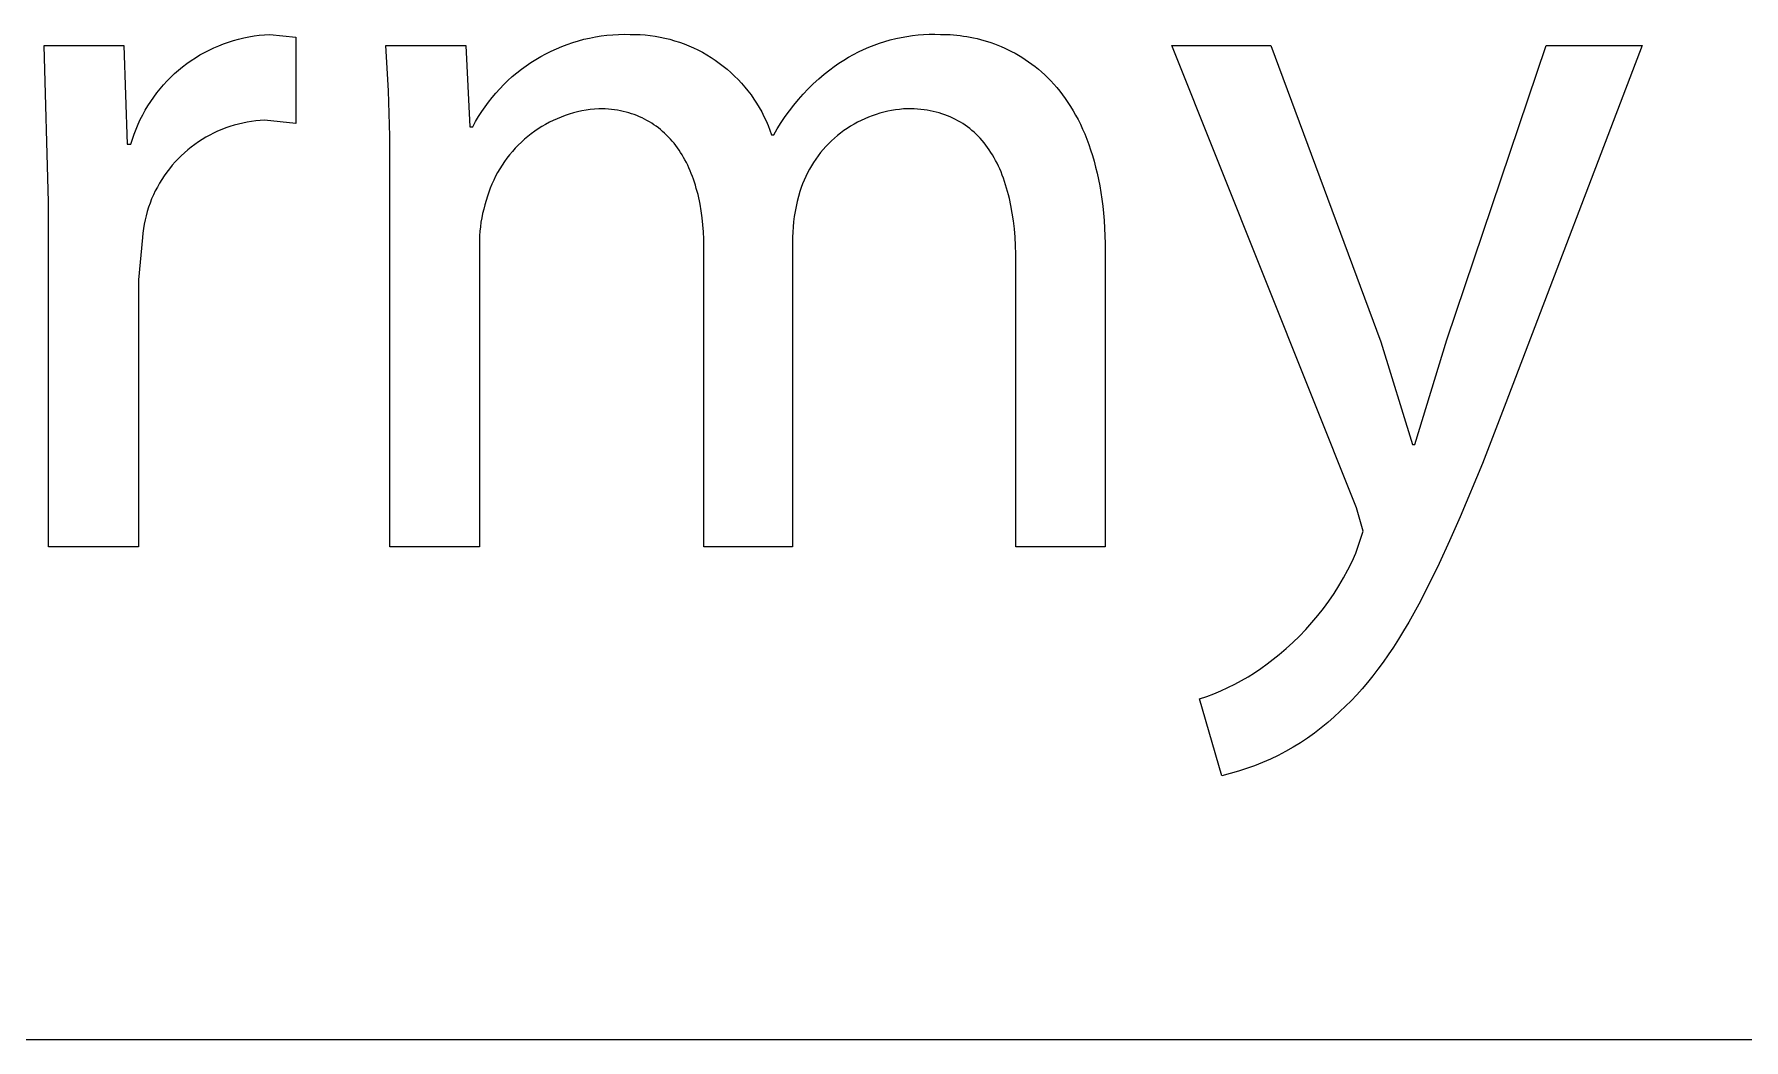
# Model space of a CAD drawing. Header units: millimetres. Extents: x -665 to 1920, y -373 to 1434.
# Drawn here: x 1251.21 to 1293.98, y -372.94 to -347.8 of the extents above; entities that cross this region are included whole.
import ezdxf

# ---------------------------------------------------------------- set-up
doc = ezdxf.new("R2010")
doc.units = ezdxf.units.MM
doc.header["$MEASUREMENT"] = 0
doc.layers.add('Domyślny', color=7, linetype='Continuous', true_color=0x000000)

msp = doc.modelspace()

# ---------------------------------------------------------------- linework, layer by layer
at = {"layer": 'Domyślny', "color": 18, "lineweight": 15, "true_color": 0x000000}
for p, q in [((1251.563, -352.005), (1251.459, -348.087)), ((1251.459, -348.087), (1253.449, -348.087)), ((1253.449, -348.087), (1253.535, -350.55)), ((1255.585, -348.199), (1255.704, -348.143)), ((1255.704, -348.143), (1255.824, -348.091)), ((1255.824, -348.091), (1255.947, -348.043)), ((1255.947, -348.043), (1256.07, -347.999)), ((1256.07, -347.999), (1256.196, -347.96)), ((1256.196, -347.96), (1256.322, -347.926)), ((1256.322, -347.926), (1256.45, -347.895)), ((1256.45, -347.895), (1256.578, -347.87)), ((1256.578, -347.87), (1256.708, -347.848)), ((1256.708, -347.848), (1256.838, -347.831)), ((1256.838, -347.831), (1256.969, -347.819)), ((1256.969, -347.819), (1257.1, -347.811)), ((1257.1, -347.811), (1257.754, -347.88)), ((1257.754, -347.88), (1257.754, -350.033)), ((1260.069, -349.215), (1260.003, -348.083)), ((1260.003, -348.083), (1262.009, -348.083)), ((1262.009, -348.083), (1262.104, -350.115)), ((1264.272, -348.165), (1264.407, -348.109)), ((1264.407, -348.109), (1264.543, -348.058)), ((1264.543, -348.058), (1264.681, -348.011)), ((1264.681, -348.011), (1264.821, -347.969)), ((1264.821, -347.969), (1264.961, -347.931)), ((1264.961, -347.931), (1265.103, -347.899)), ((1265.103, -347.899), (1265.246, -347.871)), ((1265.246, -347.871), (1265.39, -347.848)), ((1265.39, -347.848), (1265.535, -347.83)), ((1265.535, -347.83), (1265.68, -347.817)), ((1265.68, -347.817), (1265.825, -347.809)), ((1265.825, -347.809), (1265.971, -347.805)), ((1265.971, -347.805), (1266.117, -347.807)), ((1266.117, -347.807), (1266.242, -347.808)), ((1266.242, -347.808), (1266.368, -347.813)), ((1266.368, -347.813), (1266.493, -347.822)), ((1266.493, -347.822), (1266.617, -347.835)), ((1266.617, -347.835), (1266.742, -347.853)), ((1266.742, -347.853), (1266.865, -347.875)), ((1266.865, -347.875), (1266.988, -347.901)), ((1266.988, -347.901), (1267.11, -347.931)), ((1267.11, -347.931), (1267.23, -347.965)), ((1267.23, -347.965), (1267.35, -348.004)), ((1267.35, -348.004), (1267.468, -348.046)), ((1267.468, -348.046), (1267.584, -348.092)), ((1267.584, -348.092), (1267.699, -348.143)), ((1267.699, -348.143), (1267.812, -348.197)), ((1271.957, -348.183), (1272.087, -348.126)), ((1272.087, -348.126), (1272.218, -348.074)), ((1272.218, -348.074), (1272.351, -348.027)), ((1272.351, -348.027), (1272.486, -347.984)), ((1272.486, -347.984), (1272.622, -347.945)), ((1272.622, -347.945), (1272.76, -347.911)), ((1272.76, -347.911), (1272.898, -347.882)), ((1272.898, -347.882), (1273.037, -347.857)), ((1273.037, -347.857), (1273.178, -347.837)), ((1273.178, -347.837), (1273.318, -347.821)), ((1273.318, -347.821), (1273.459, -347.811)), ((1273.459, -347.811), (1273.601, -347.805)), ((1273.601, -347.805), (1273.742, -347.804)), ((1273.742, -347.804), (1273.884, -347.807)), ((1273.884, -347.807), (1273.962, -347.808)), ((1273.962, -347.808), (1274.042, -347.81)), ((1274.042, -347.81), (1274.122, -347.814)), ((1274.122, -347.814), (1274.204, -347.82)), ((1274.204, -347.82), (1274.286, -347.828)), ((1274.286, -347.828), (1274.369, -347.837)), ((1274.369, -347.837), (1274.453, -347.849)), ((1274.453, -347.849), (1274.538, -347.862)), ((1274.538, -347.862), (1274.623, -347.878)), ((1274.623, -347.878), (1274.708, -347.895)), ((1274.708, -347.895), (1274.794, -347.914)), ((1274.794, -347.914), (1274.881, -347.936)), ((1274.881, -347.936), (1274.967, -347.96)), ((1274.967, -347.96), (1275.054, -347.986)), ((1275.054, -347.986), (1275.141, -348.014)), ((1275.141, -348.014), (1275.228, -348.045)), ((1275.228, -348.045), (1275.315, -348.078)), ((1275.315, -348.078), (1275.402, -348.113)), ((1275.402, -348.113), (1275.488, -348.151)), ((1284.29, -359.643), (1279.666, -348.087)), ((1279.666, -348.087), (1282.146, -348.087)), ((1282.146, -348.087), (1284.893, -355.492)), ((1286.546, -355.441), (1289.034, -348.087)), ((1291.437, -348.087), (1288.027, -357.016)), ((1289.034, -348.087), (1291.437, -348.087)), ((1254.921, -348.618), (1255.025, -348.539)), ((1255.025, -348.539), (1255.132, -348.463)), ((1255.132, -348.463), (1255.242, -348.391)), ((1255.242, -348.391), (1255.354, -348.323)), ((1255.354, -348.323), (1255.469, -348.259)), ((1255.469, -348.259), (1255.585, -348.199)), ((1263.512, -348.594), (1263.633, -348.512)), ((1263.633, -348.512), (1263.756, -348.434)), ((1263.756, -348.434), (1263.881, -348.36)), ((1263.881, -348.36), (1264.01, -348.291)), ((1264.01, -348.291), (1264.14, -348.226)), ((1264.14, -348.226), (1264.272, -348.165)), ((1267.812, -348.197), (1267.924, -348.255)), ((1267.924, -348.255), (1268.033, -348.317)), ((1268.033, -348.317), (1268.14, -348.383)), ((1268.14, -348.383), (1268.244, -348.452)), ((1268.244, -348.452), (1268.347, -348.524)), ((1268.347, -348.524), (1268.446, -348.601)), ((1271.224, -348.609), (1271.34, -348.528)), ((1271.34, -348.528), (1271.459, -348.451)), ((1271.459, -348.451), (1271.58, -348.377)), ((1271.58, -348.377), (1271.703, -348.308)), ((1271.703, -348.308), (1271.829, -348.243)), ((1271.829, -348.243), (1271.957, -348.183)), ((1275.488, -348.151), (1275.575, -348.191)), ((1275.575, -348.191), (1275.661, -348.234)), ((1275.661, -348.234), (1275.746, -348.28)), ((1275.746, -348.28), (1275.832, -348.329)), ((1275.832, -348.329), (1275.916, -348.38)), ((1275.916, -348.38), (1276, -348.434)), ((1276, -348.434), (1276.084, -348.49)), ((1276.084, -348.49), (1276.166, -348.55)), ((1276.166, -348.55), (1276.248, -348.613)), ((1254.444, -349.067), (1254.533, -348.971)), ((1254.533, -348.971), (1254.625, -348.878)), ((1254.625, -348.878), (1254.721, -348.788)), ((1254.721, -348.788), (1254.819, -348.701)), ((1254.819, -348.701), (1254.921, -348.618)), ((1262.956, -349.063), (1263.06, -348.961)), ((1263.06, -348.961), (1263.169, -348.864)), ((1263.169, -348.864), (1263.28, -348.77)), ((1263.28, -348.77), (1263.395, -348.68)), ((1263.395, -348.68), (1263.512, -348.594)), ((1268.446, -348.601), (1268.544, -348.68)), ((1268.544, -348.68), (1268.638, -348.763)), ((1268.638, -348.763), (1268.729, -348.849)), ((1268.729, -348.849), (1268.818, -348.938)), ((1268.818, -348.938), (1268.903, -349.029)), ((1270.699, -349.045), (1270.833, -348.923)), ((1270.833, -348.923), (1270.97, -348.806)), ((1270.97, -348.806), (1271.111, -348.694)), ((1271.111, -348.694), (1271.224, -348.609)), ((1276.248, -348.613), (1276.329, -348.678)), ((1276.329, -348.678), (1276.409, -348.747)), ((1276.409, -348.747), (1276.487, -348.818)), ((1276.487, -348.818), (1276.565, -348.893)), ((1276.565, -348.893), (1276.641, -348.971)), ((1276.641, -348.971), (1276.716, -349.052)), ((1254.123, -349.482), (1254.197, -349.374)), ((1254.197, -349.374), (1254.276, -349.269)), ((1254.276, -349.269), (1254.358, -349.167)), ((1254.358, -349.167), (1254.444, -349.067)), ((1260.103, -350.349), (1260.069, -349.215)), ((1262.572, -349.501), (1262.662, -349.386)), ((1262.662, -349.386), (1262.756, -349.275)), ((1262.756, -349.275), (1262.854, -349.167)), ((1262.854, -349.167), (1262.956, -349.063)), ((1268.903, -349.029), (1268.985, -349.124)), ((1268.985, -349.124), (1269.064, -349.222)), ((1269.064, -349.222), (1269.14, -349.322)), ((1269.14, -349.322), (1269.212, -349.424)), ((1269.212, -349.424), (1269.281, -349.53)), ((1270.326, -349.436), (1270.446, -349.301)), ((1270.446, -349.301), (1270.57, -349.171)), ((1270.57, -349.171), (1270.699, -349.045)), ((1276.716, -349.052), (1276.79, -349.137)), ((1276.79, -349.137), (1276.862, -349.225)), ((1276.862, -349.225), (1276.933, -349.316)), ((1276.933, -349.316), (1277.002, -349.411)), ((1277.002, -349.411), (1277.07, -349.509)), ((1253.862, -349.937), (1253.921, -349.82)), ((1253.921, -349.82), (1253.984, -349.705)), ((1253.984, -349.705), (1254.052, -349.592)), ((1254.052, -349.592), (1254.123, -349.482)), ((1262.325, -349.861), (1262.403, -349.738)), ((1262.403, -349.738), (1262.486, -349.618)), ((1262.486, -349.618), (1262.572, -349.501)), ((1264.492, -349.836), (1264.391, -349.874)), ((1264.594, -349.803), (1264.492, -349.836)), ((1264.697, -349.772), (1264.594, -349.803)), ((1264.801, -349.746), (1264.697, -349.772)), ((1264.907, -349.723), (1264.801, -349.746)), ((1265.012, -349.703), (1264.907, -349.723)), ((1265.119, -349.687), (1265.012, -349.703)), ((1265.226, -349.675), (1265.119, -349.687)), ((1265.333, -349.667), (1265.226, -349.675)), ((1265.414, -349.668), (1265.333, -349.667)), ((1265.494, -349.671), (1265.414, -349.668)), ((1265.572, -349.677), (1265.494, -349.671)), ((1265.649, -349.684), (1265.572, -349.677)), ((1265.725, -349.693), (1265.649, -349.684)), ((1265.8, -349.705), (1265.725, -349.693)), ((1265.873, -349.718), (1265.8, -349.705)), ((1265.945, -349.733), (1265.873, -349.718)), ((1266.016, -349.751), (1265.945, -349.733)), ((1266.086, -349.77), (1266.016, -349.751)), ((1266.154, -349.791), (1266.086, -349.77)), ((1266.221, -349.814), (1266.154, -349.791)), ((1266.287, -349.839), (1266.221, -349.814)), ((1266.352, -349.866), (1266.287, -349.839)), ((1269.281, -349.53), (1269.346, -349.637)), ((1269.346, -349.637), (1269.407, -349.746)), ((1269.407, -349.746), (1269.465, -349.858)), ((1269.465, -349.858), (1269.518, -349.971)), ((1269.994, -349.863), (1270.1, -349.717)), ((1270.1, -349.717), (1270.21, -349.574)), ((1270.21, -349.574), (1270.326, -349.436)), ((1272.173, -349.841), (1272.079, -349.877)), ((1272.268, -349.809), (1272.173, -349.841)), ((1272.364, -349.779), (1272.268, -349.809)), ((1272.461, -349.753), (1272.364, -349.779)), ((1272.559, -349.73), (1272.461, -349.753)), ((1272.658, -349.711), (1272.559, -349.73)), ((1272.757, -349.695), (1272.658, -349.711)), ((1272.857, -349.682), (1272.757, -349.695)), ((1272.957, -349.673), (1272.857, -349.682)), ((1273.057, -349.667), (1272.957, -349.673)), ((1273.142, -349.668), (1273.057, -349.667)), ((1273.226, -349.671), (1273.142, -349.668)), ((1273.309, -349.677), (1273.226, -349.671)), ((1273.39, -349.684), (1273.309, -349.677)), ((1273.469, -349.693), (1273.39, -349.684)), ((1273.548, -349.705), (1273.469, -349.693)), ((1273.625, -349.719), (1273.548, -349.705)), ((1273.7, -349.734), (1273.625, -349.719)), ((1273.774, -349.752), (1273.7, -349.734)), ((1273.847, -349.772), (1273.774, -349.752)), ((1273.918, -349.793), (1273.847, -349.772)), ((1273.988, -349.817), (1273.918, -349.793)), ((1274.057, -349.843), (1273.988, -349.817)), ((1274.124, -349.871), (1274.057, -349.843)), ((1277.07, -349.509), (1277.135, -349.61)), ((1277.135, -349.61), (1277.199, -349.716)), ((1277.199, -349.716), (1277.262, -349.825)), ((1277.262, -349.825), (1277.322, -349.937)), ((1253.71, -350.3), (1253.756, -350.177)), ((1253.756, -350.177), (1253.807, -350.056)), ((1253.807, -350.056), (1253.862, -349.937)), ((1255.697, -350.275), (1255.599, -350.325)), ((1255.797, -350.229), (1255.697, -350.275)), ((1255.898, -350.186), (1255.797, -350.229)), ((1256.001, -350.146), (1255.898, -350.186)), ((1256.105, -350.11), (1256.001, -350.146)), ((1256.211, -350.078), (1256.105, -350.11)), ((1256.317, -350.049), (1256.211, -350.078)), ((1256.424, -350.024), (1256.317, -350.049)), ((1256.533, -350.003), (1256.424, -350.024)), ((1256.641, -349.985), (1256.533, -350.003)), ((1256.751, -349.972), (1256.641, -349.985)), ((1256.86, -349.962), (1256.751, -349.972)), ((1256.97, -349.955), (1256.86, -349.962)), ((1257.754, -350.033), (1256.97, -349.955)), ((1262.104, -350.115), (1262.182, -350.115)), ((1262.182, -350.115), (1262.251, -349.987)), ((1262.251, -349.987), (1262.325, -349.861)), ((1263.728, -350.229), (1263.641, -350.293)), ((1263.817, -350.169), (1263.728, -350.229)), ((1263.908, -350.111), (1263.817, -350.169)), ((1264.002, -350.057), (1263.908, -350.111)), ((1264.096, -350.006), (1264.002, -350.057)), ((1264.193, -349.959), (1264.096, -350.006)), ((1264.291, -349.915), (1264.193, -349.959)), ((1264.391, -349.874), (1264.291, -349.915)), ((1266.415, -349.895), (1266.352, -349.866)), ((1266.477, -349.925), (1266.415, -349.895)), ((1266.538, -349.958), (1266.477, -349.925)), ((1266.598, -349.992), (1266.538, -349.958)), ((1266.656, -350.028), (1266.598, -349.992)), ((1266.713, -350.065), (1266.656, -350.028)), ((1266.769, -350.104), (1266.713, -350.065)), ((1266.823, -350.145), (1266.769, -350.104)), ((1266.877, -350.188), (1266.823, -350.145)), ((1266.929, -350.232), (1266.877, -350.188)), ((1266.979, -350.278), (1266.929, -350.232)), ((1267.029, -350.326), (1266.979, -350.278)), ((1269.518, -349.971), (1269.568, -350.086)), ((1269.568, -350.086), (1269.614, -350.203)), ((1269.614, -350.203), (1269.656, -350.321)), ((1269.707, -350.321), (1269.798, -350.165)), ((1269.798, -350.165), (1269.893, -350.012)), ((1269.893, -350.012), (1269.994, -349.863)), ((1271.383, -350.274), (1271.304, -350.337)), ((1271.464, -350.214), (1271.383, -350.274)), ((1271.546, -350.157), (1271.464, -350.214)), ((1271.631, -350.103), (1271.546, -350.157)), ((1271.717, -350.052), (1271.631, -350.103)), ((1271.806, -350.004), (1271.717, -350.052)), ((1271.895, -349.959), (1271.806, -350.004)), ((1271.987, -349.916), (1271.895, -349.959)), ((1272.079, -349.877), (1271.987, -349.916)), ((1274.19, -349.9), (1274.124, -349.871)), ((1274.255, -349.932), (1274.19, -349.9)), ((1274.318, -349.966), (1274.255, -349.932)), ((1274.379, -350.001), (1274.318, -349.966)), ((1274.44, -350.038), (1274.379, -350.001)), ((1274.499, -350.078), (1274.44, -350.038)), ((1274.556, -350.119), (1274.499, -350.078)), ((1274.613, -350.162), (1274.556, -350.119)), ((1274.668, -350.207), (1274.613, -350.162)), ((1274.721, -350.254), (1274.668, -350.207)), ((1274.773, -350.303), (1274.721, -350.254)), ((1277.322, -349.937), (1277.38, -350.053)), ((1277.38, -350.053), (1277.436, -350.174)), ((1277.436, -350.174), (1277.489, -350.297)), ((1253.535, -350.55), (1253.629, -350.55)), ((1253.629, -350.55), (1253.667, -350.424)), ((1253.667, -350.424), (1253.71, -350.3)), ((1255.051, -350.693), (1254.968, -350.765)), ((1255.137, -350.624), (1255.051, -350.693)), ((1255.225, -350.558), (1255.137, -350.624)), ((1255.315, -350.495), (1255.225, -350.558)), ((1255.408, -350.435), (1255.315, -350.495)), ((1255.503, -350.378), (1255.408, -350.435)), ((1255.599, -350.325), (1255.503, -350.378)), ((1260.106, -351.484), (1260.103, -350.349)), ((1263.243, -350.653), (1263.171, -350.733)), ((1263.317, -350.576), (1263.243, -350.653)), ((1263.395, -350.501), (1263.317, -350.576)), ((1263.474, -350.429), (1263.395, -350.501)), ((1263.557, -350.359), (1263.474, -350.429)), ((1263.641, -350.293), (1263.557, -350.359)), ((1267.077, -350.375), (1267.029, -350.326)), ((1267.124, -350.425), (1267.077, -350.375)), ((1267.169, -350.478), (1267.124, -350.425)), ((1267.214, -350.531), (1267.169, -350.478)), ((1267.257, -350.587), (1267.214, -350.531)), ((1267.299, -350.643), (1267.257, -350.587)), ((1267.339, -350.701), (1267.299, -350.643)), ((1267.378, -350.761), (1267.339, -350.701)), ((1269.656, -350.321), (1269.707, -350.321)), ((1270.945, -350.687), (1270.88, -350.764)), ((1271.012, -350.612), (1270.945, -350.687)), ((1271.081, -350.54), (1271.012, -350.612)), ((1271.153, -350.47), (1271.081, -350.54)), ((1271.228, -350.402), (1271.153, -350.47)), ((1271.304, -350.337), (1271.228, -350.402)), ((1274.824, -350.353), (1274.773, -350.303)), ((1274.874, -350.406), (1274.824, -350.353)), ((1274.922, -350.46), (1274.874, -350.406)), ((1274.969, -350.516), (1274.922, -350.46)), ((1275.014, -350.574), (1274.969, -350.516)), ((1275.058, -350.634), (1275.014, -350.574)), ((1275.101, -350.695), (1275.058, -350.634)), ((1275.142, -350.758), (1275.101, -350.695)), ((1277.489, -350.297), (1277.541, -350.425)), ((1277.541, -350.425), (1277.59, -350.557)), ((1277.59, -350.557), (1277.637, -350.693)), ((1277.637, -350.693), (1277.681, -350.833)), ((1254.66, -351.08), (1254.591, -351.165)), ((1254.733, -350.997), (1254.66, -351.08)), ((1254.809, -350.917), (1254.733, -350.997)), ((1254.887, -350.84), (1254.809, -350.917)), ((1254.968, -350.765), (1254.887, -350.84)), ((1262.912, -351.077), (1262.855, -351.168)), ((1262.972, -350.988), (1262.912, -351.077)), ((1263.035, -350.9), (1262.972, -350.988)), ((1263.101, -350.816), (1263.035, -350.9)), ((1263.171, -350.733), (1263.101, -350.816)), ((1267.416, -350.822), (1267.378, -350.761)), ((1267.453, -350.884), (1267.416, -350.822)), ((1267.488, -350.948), (1267.453, -350.884)), ((1267.523, -351.013), (1267.488, -350.948)), ((1267.556, -351.08), (1267.523, -351.013)), ((1267.587, -351.147), (1267.556, -351.08)), ((1270.65, -351.094), (1270.6, -351.181)), ((1270.703, -351.008), (1270.65, -351.094)), ((1270.76, -350.925), (1270.703, -351.008)), ((1270.819, -350.844), (1270.76, -350.925)), ((1270.88, -350.764), (1270.819, -350.844)), ((1275.182, -350.823), (1275.142, -350.758)), ((1275.221, -350.89), (1275.182, -350.823)), ((1275.259, -350.958), (1275.221, -350.89)), ((1275.295, -351.028), (1275.259, -350.958)), ((1275.329, -351.1), (1275.295, -351.028)), ((1275.363, -351.173), (1275.329, -351.1)), ((1277.681, -350.833), (1277.723, -350.976)), ((1277.723, -350.976), (1277.762, -351.124)), ((1277.762, -351.124), (1277.799, -351.276)), ((1254.342, -351.529), (1254.288, -351.625)), ((1254.399, -351.435), (1254.342, -351.529)), ((1254.46, -351.343), (1254.399, -351.435)), ((1254.524, -351.253), (1254.46, -351.343)), ((1254.591, -351.165), (1254.524, -351.253)), ((1260.106, -360.62), (1260.106, -351.484)), ((1262.659, -351.551), (1262.618, -351.651)), ((1262.703, -351.453), (1262.659, -351.551)), ((1262.75, -351.356), (1262.703, -351.453)), ((1262.801, -351.261), (1262.75, -351.356)), ((1262.855, -351.168), (1262.801, -351.261)), ((1267.617, -351.216), (1267.587, -351.147)), ((1267.646, -351.287), (1267.617, -351.216)), ((1267.674, -351.358), (1267.646, -351.287)), ((1267.701, -351.431), (1267.674, -351.358)), ((1267.726, -351.505), (1267.701, -351.431)), ((1267.75, -351.58), (1267.726, -351.505)), ((1270.429, -351.544), (1270.394, -351.638)), ((1270.467, -351.451), (1270.429, -351.544)), ((1270.508, -351.359), (1270.467, -351.451)), ((1270.552, -351.269), (1270.508, -351.359)), ((1270.6, -351.181), (1270.552, -351.269)), ((1275.395, -351.248), (1275.363, -351.173)), ((1275.426, -351.325), (1275.395, -351.248)), ((1275.455, -351.404), (1275.426, -351.325)), ((1275.483, -351.484), (1275.455, -351.404)), ((1275.51, -351.565), (1275.483, -351.484)), ((1275.535, -351.649), (1275.51, -351.565)), ((1277.799, -351.276), (1277.832, -351.433)), ((1277.832, -351.433), (1277.863, -351.594)), ((1254.146, -351.923), (1254.105, -352.026)), ((1254.19, -351.822), (1254.146, -351.923)), ((1254.237, -351.723), (1254.19, -351.822)), ((1254.288, -351.625), (1254.237, -351.723)), ((1262.517, -351.957), (1262.483, -352.065)), ((1262.547, -351.854), (1262.517, -351.957)), ((1262.581, -351.752), (1262.547, -351.854)), ((1262.618, -351.651), (1262.581, -351.752)), ((1267.772, -351.657), (1267.75, -351.58)), ((1267.794, -351.734), (1267.772, -351.657)), ((1267.814, -351.813), (1267.794, -351.734)), ((1267.832, -351.892), (1267.814, -351.813)), ((1267.85, -351.973), (1267.832, -351.892)), ((1267.866, -352.055), (1267.85, -351.973)), ((1270.294, -351.983), (1270.266, -352.109)), ((1270.326, -351.858), (1270.294, -351.983)), ((1270.362, -351.734), (1270.326, -351.858)), ((1270.394, -351.638), (1270.362, -351.734)), ((1275.559, -351.734), (1275.535, -351.649)), ((1275.582, -351.82), (1275.559, -351.734)), ((1275.604, -351.908), (1275.582, -351.82)), ((1275.643, -352.089), (1275.604, -351.908)), ((1277.863, -351.594), (1277.891, -351.759)), ((1277.891, -351.759), (1277.916, -351.928)), ((1277.916, -351.928), (1277.938, -352.102)), ((1251.563, -360.616), (1251.563, -352.005)), ((1254.006, -352.341), (1253.98, -352.448)), ((1254.035, -352.235), (1254.006, -352.341)), ((1254.069, -352.13), (1254.035, -352.235)), ((1254.105, -352.026), (1254.069, -352.13)), ((1262.403, -352.394), (1262.384, -352.506)), ((1262.426, -352.284), (1262.403, -352.394)), ((1262.453, -352.174), (1262.426, -352.284)), ((1262.483, -352.065), (1262.453, -352.174)), ((1267.895, -352.222), (1267.866, -352.055)), ((1267.918, -352.392), (1267.895, -352.222)), ((1267.936, -352.567), (1267.918, -352.392)), ((1270.222, -352.364), (1270.205, -352.492)), ((1270.242, -352.236), (1270.222, -352.364)), ((1270.266, -352.109), (1270.242, -352.236)), ((1275.676, -352.277), (1275.643, -352.089)), ((1275.705, -352.47), (1275.676, -352.277)), ((1277.938, -352.102), (1277.956, -352.28)), ((1277.956, -352.28), (1277.972, -352.463)), ((1253.924, -352.774), (1253.914, -352.883)), ((1253.939, -352.664), (1253.924, -352.774)), ((1253.958, -352.556), (1253.939, -352.664)), ((1253.98, -352.448), (1253.958, -352.556)), ((1262.349, -352.842), (1262.345, -352.955)), ((1262.357, -352.73), (1262.349, -352.842)), ((1262.369, -352.617), (1262.357, -352.73)), ((1262.384, -352.506), (1262.369, -352.617)), ((1267.949, -352.745), (1267.936, -352.567)), ((1267.957, -352.926), (1267.949, -352.745)), ((1270.185, -352.75), (1270.181, -352.879)), ((1270.193, -352.621), (1270.185, -352.75)), ((1270.205, -352.492), (1270.193, -352.621)), ((1275.728, -352.669), (1275.705, -352.47)), ((1275.746, -352.874), (1275.728, -352.669)), ((1277.972, -352.463), (1277.984, -352.65)), ((1277.984, -352.65), (1277.993, -352.842)), ((1277.993, -352.842), (1277.998, -353.039)), ((1253.914, -352.883), (1253.819, -353.942)), ((1262.345, -352.955), (1262.345, -353.068)), ((1262.345, -353.068), (1262.345, -360.62)), ((1267.959, -353.111), (1267.957, -352.926)), ((1267.959, -360.62), (1267.959, -353.111)), ((1270.181, -352.879), (1270.181, -360.62)), ((1275.759, -353.085), (1275.746, -352.874)), ((1275.767, -353.302), (1275.759, -353.085)), ((1277.998, -353.039), (1278, -353.24)), ((1278, -353.24), (1278, -360.62)), ((1275.769, -353.525), (1275.767, -353.302)), ((1275.769, -360.62), (1275.769, -353.525)), ((1253.819, -353.942), (1253.819, -360.616)), ((1284.893, -355.492), (1285.693, -358.058)), ((1285.745, -358.058), (1286.546, -355.441)), ((1288.027, -357.016), (1287.436, -358.534)), ((1285.693, -358.058), (1285.745, -358.058)), ((1287.436, -358.534), (1286.883, -359.87)), ((1284.453, -360.228), (1284.29, -359.643)), ((1286.883, -359.87), (1286.618, -360.473)), ((1284.273, -360.779), (1284.453, -360.228)), ((1286.618, -360.473), (1286.357, -361.037)), ((1253.819, -360.616), (1251.563, -360.616)), ((1262.345, -360.62), (1260.106, -360.62)), ((1270.181, -360.62), (1267.959, -360.62)), ((1278, -360.62), (1275.769, -360.62)), ((1284.177, -360.987), (1284.273, -360.779)), ((1283.849, -361.591), (1283.965, -361.394)), ((1283.965, -361.394), (1284.075, -361.192)), ((1284.075, -361.192), (1284.177, -360.987)), ((1286.357, -361.037), (1286.1, -361.562)), ((1283.598, -361.974), (1283.727, -361.785)), ((1283.727, -361.785), (1283.849, -361.591)), ((1286.1, -361.562), (1285.846, -362.05)), ((1283.321, -362.339), (1283.462, -362.159)), ((1283.462, -362.159), (1283.598, -361.974)), ((1285.846, -362.05), (1285.593, -362.504)), ((1282.861, -362.849), (1283.02, -362.684)), ((1283.02, -362.684), (1283.173, -362.514)), ((1283.173, -362.514), (1283.321, -362.339)), ((1285.593, -362.504), (1285.466, -362.719)), ((1282.527, -363.163), (1282.697, -363.009)), ((1282.697, -363.009), (1282.861, -362.849)), ((1285.339, -362.926), (1285.212, -363.125)), ((1285.466, -362.719), (1285.339, -362.926)), ((1282.053, -363.548), (1282.205, -363.432)), ((1282.205, -363.432), (1282.352, -363.311)), ((1282.352, -363.311), (1282.527, -363.163)), ((1284.955, -363.5), (1284.825, -363.677)), ((1285.084, -363.316), (1284.955, -363.5)), ((1285.212, -363.125), (1285.084, -363.316)), ((1281.243, -364.053), (1281.412, -363.962)), ((1281.412, -363.962), (1281.577, -363.867)), ((1281.577, -363.867), (1281.739, -363.766)), ((1281.739, -363.766), (1281.898, -363.659)), ((1281.898, -363.659), (1282.053, -363.548)), ((1284.694, -363.848), (1284.562, -364.012)), ((1284.825, -363.677), (1284.694, -363.848)), ((1280.363, -364.422), (1280.544, -364.359)), ((1280.544, -364.359), (1280.722, -364.291)), ((1280.722, -364.291), (1280.898, -364.217)), ((1280.898, -364.217), (1281.072, -364.138)), ((1281.072, -364.138), (1281.243, -364.053)), ((1284.293, -364.32), (1284.155, -364.466)), ((1284.428, -364.169), (1284.293, -364.32)), ((1284.562, -364.012), (1284.428, -364.169)), ((1280.923, -366.342), (1280.363, -364.422)), ((1283.874, -364.74), (1283.73, -364.869)), ((1284.016, -364.606), (1283.874, -364.74)), ((1284.155, -364.466), (1284.016, -364.606)), ((1283.404, -365.146), (1283.235, -365.276)), ((1283.57, -365.01), (1283.404, -365.146)), ((1283.73, -364.869), (1283.57, -365.01)), ((1282.701, -365.629), (1282.515, -365.735)), ((1282.883, -365.518), (1282.701, -365.629)), ((1283.061, -365.4), (1282.883, -365.518)), ((1283.235, -365.276), (1283.061, -365.4)), ((1281.74, -366.093), (1281.539, -366.165)), ((1281.938, -366.013), (1281.74, -366.093)), ((1282.133, -365.927), (1281.938, -366.013)), ((1282.326, -365.834), (1282.133, -365.927)), ((1282.515, -365.735), (1282.326, -365.834)), ((1281.13, -366.29), (1280.923, -366.342)), ((1281.336, -366.231), (1281.13, -366.29)), ((1281.539, -366.165), (1281.336, -366.231)), ((1918.032, -372.944), (-665.356, -372.944)), ((1918.032, -372.944), (943.275, -372.944))]:
    msp.add_line(p, q, dxfattribs=at)

doc.saveas('drawing.dxf')
